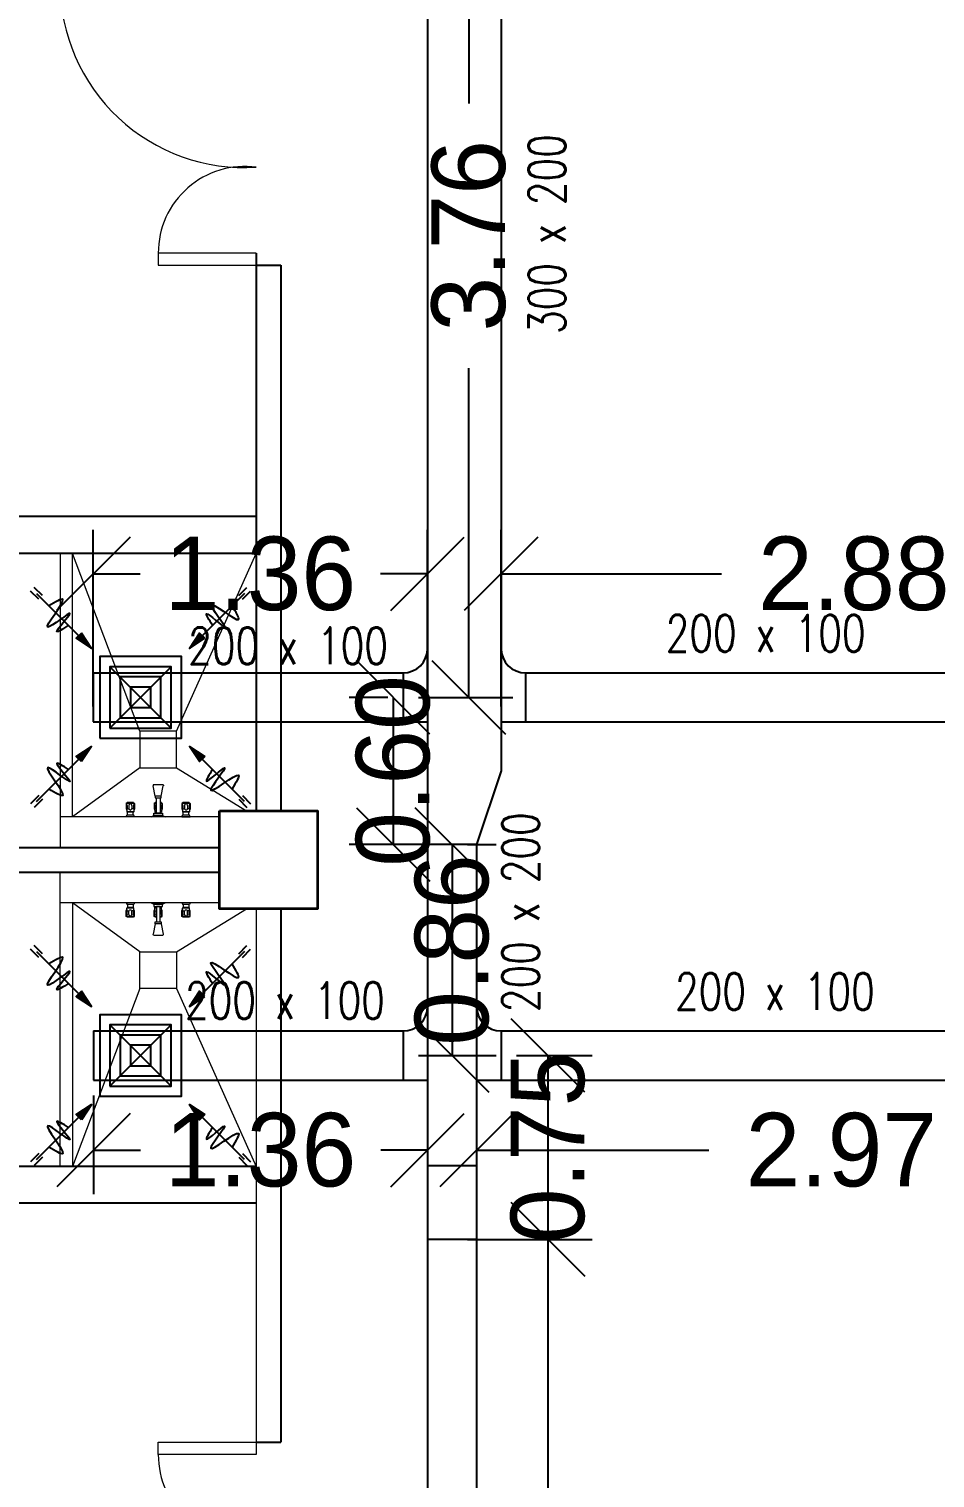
# Model space of a CAD drawing. Header units: inches. Extents: x 57 to 217, y -85 to 29.
# Drawn here: x 143.93 to 147.62, y -81.2 to -75.29 of the extents above; entities that cross this region are included whole.
import ezdxf

# ---------------------------------------------------------------- set-up
doc = ezdxf.new("R2010")
doc.units = ezdxf.units.IN
doc.header["$MEASUREMENT"] = 0
for name, color, linetype in [('AIR', 7, 'Continuous'), ('AIR-00', 8, 'Continuous'), ('AIR-03', 30, 'Continuous'), ('dimen', 7, 'Continuous'), ('ducting label', 7, 'Continuous'), ('exhaust', 7, 'Continuous')]:
    doc.layers.add(name, color=color, linetype=linetype)
doc.styles.add('Arch-Dim', font='simplex.shx', dxfattribs={"width": 0.75})
doc.dimstyles.new('Copy of dimension', dxfattribs={"dimtxt": 0.3, "dimasz": 0.3, "dimexe": 0.18, "dimexo": 0.0625, "dimgap": 0.09, "dimtad": 0, "dimzin": 0, "dimdsep": 46, "dimtxsty": 'Standard', "dimblk": 'OBLIQUE', "dimcen": 0.09, "dimclrd": 256, "dimclre": 256, "dimclrt": 256, "dimadec": 0, "dimazin": 0, "dimtfac": 1, "dimtofl": 0, "dimtmove": 0, "dimatfit": 3, "dimldrblk": 'OBLIQUE', "dimfxl": 1, "dimtolj": 1, "dimtzin": 0, "dimarcsym": 0})

# ---------------------------------------------------------------- blocks, each defined once
blk = doc.blocks.new('GRILL-C-IN')
at = {"layer": 'AIR-00', "ltscale": 3}
for p, q in [((-0.6234, 0.601), (-0.6737, 0.6513)), ((-0.601, 0.6234), (-0.6513, 0.6737)), ((-0.6373, 0.6373), (-0.3, 0.3)), ((0.6373, 0.6373), (0.3, 0.3)), ((0.601, 0.6234), (0.6513, 0.6737)), ((0.6234, 0.601), (0.6737, 0.6513)), ((-0.6373, -0.6373), (-0.3, -0.3)), ((0.6373, -0.6373), (0.3, -0.3)), ((-0.6234, -0.601), (-0.6737, -0.6513)), ((0.6234, -0.601), (0.6737, -0.6513)), ((-0.601, -0.6234), (-0.6513, -0.6737)), ((0.601, -0.6234), (0.6513, -0.6737))]:
    blk.add_line(p, q, dxfattribs=at)
at = {"layer": 'AIR-00', "color": 50}
for p, q in [((-0.1875, 0.1875), (0.1875, -0.1875)), ((0.1875, 0.1875), (-0.1875, -0.1875))]:
    blk.add_line(p, q, dxfattribs=at)
at = {"layer": 'AIR-00', "ltscale": 3}
for points in [[(-0.3619, 0.3934), (-0.3934, 0.3619), (-0.3, 0.3)], [(0.3934, 0.3619), (0.3619, 0.3934), (0.3, 0.3)], [(-0.3619, -0.3934), (-0.3934, -0.3619), (-0.3, -0.3)], [(0.3934, -0.3619), (0.3619, -0.3934), (0.3, -0.3)]]:
    blk.add_lwpolyline(points, close=True, dxfattribs=at)
at = {"layer": 'AIR-00', "color": 50}
for points in [[(-0.1875, -0.1875), (0.1875, -0.1875), (0.1875, 0.1875), (-0.1875, 0.1875)], [(-0.125, -0.125), (0.125, -0.125), (0.125, 0.125), (-0.125, 0.125)], [(-0.0625, -0.0625), (0.0625, -0.0625), (0.0625, 0.0625), (-0.0625, 0.0625)]]:
    blk.add_lwpolyline(points, close=True, dxfattribs=at)
at = {"layer": 'AIR-00', "ltscale": 3}
for points in [[(-0.4414, 0.4414), (-0.5124, 0.4041), (-0.4321, 0.5142), (-0.5684, 0.4302), (-0.4769, 0.6001), (-0.5609, 0.5609)], [(0.4414, 0.4414), (0.4041, 0.5124), (0.5142, 0.4321), (0.4302, 0.5684), (0.6001, 0.4769), (0.5609, 0.5609)], [(-0.4414, -0.4414), (-0.5124, -0.4041), (-0.4321, -0.5142), (-0.5684, -0.4302), (-0.4769, -0.6001), (-0.5609, -0.5609)], [(0.4414, -0.4414), (0.4041, -0.5124), (0.5142, -0.4321), (0.4302, -0.5684), (0.6001, -0.4769), (0.5609, -0.5609)]]:
    blk.add_spline(points, degree=3, dxfattribs=at)
for points in [[(-0.3, 0.3), (-0.3619, 0.3934), (-0.3934, 0.3619)], [(0.3, 0.3), (0.3934, 0.3619), (0.3619, 0.3934)], [(-0.3, -0.3), (-0.3619, -0.3934), (-0.3934, -0.3619)], [(0.3, -0.3), (0.3934, -0.3619), (0.3619, -0.3934)]]:
    blk.add_solid(points, dxfattribs=at)
at = {"layer": 'AIR-03', "color": 6}
blk.add_lwpolyline([(-0.25, -0.25), (0.25, -0.25), (0.25, 0.25), (-0.25, 0.25)], close=True, dxfattribs=at)
blk = doc.blocks.new('_Oblique')
at = {"color": 0, "linetype": 'ByBlock', "lineweight": -2}
blk.add_line((-0.5, -0.5), (0.5, 0.5), dxfattribs=at)
blk = doc.blocks.new('*D83')
at = {"layer": 'Defpoints', "color": 0, "transparency": 16777216}
for p in [(145.7188, -74.2512), (145.4506, -78.0162), (145.7188, -78.0162)]:
    blk.add_point(p, dxfattribs=at)
at = {"layer": 'dimen', "lineweight": -2, "transparency": 16777216}
for p, q in [((145.7188, -74.2512), (145.7188, -75.5937)), ((145.7813, -74.2512), (145.8988, -74.2512)), ((145.7188, -78.0162), (145.7188, -76.6737)), ((145.5131, -78.0162), (145.8988, -78.0162))]:
    blk.add_line(p, q, dxfattribs=at)
at = {"layer": 'dimen', "lineweight": -2, "transparency": 16777216, "xscale": 0.3, "yscale": 0.3, "zscale": 0.3}
for p, rotation in [((145.7188, -74.2512), 90), ((145.7188, -78.0162), 270)]:
    blk.add_blockref('_Oblique', p, dxfattribs=dict(at, rotation=rotation))
at = {"layer": 'dimen', "transparency": 16777216, "insert": (145.7188, -76.1337), "char_height": 0.3, "attachment_point": 5, "rotation": 90}
blk.add_mtext('\\A1;3.76', dxfattribs=at)
blk = doc.blocks.new('*D84')
at = {"layer": 'Defpoints', "color": 0, "transparency": 16777216}
for p in [(145.4506, -78.0162), (145.4104, -78.6162), (145.6506, -78.6162)]:
    blk.add_point(p, dxfattribs=at)
at = {"layer": 'dimen', "lineweight": -2, "transparency": 16777216}
for p, q in [((145.3881, -78.0162), (145.2304, -78.0162)), ((145.4104, -78.0162), (145.4104, -78.6162)), ((145.5881, -78.6162), (145.2304, -78.6162))]:
    blk.add_line(p, q, dxfattribs=at)
at = {"layer": 'dimen', "lineweight": -2, "transparency": 16777216, "xscale": 0.3, "yscale": 0.3, "zscale": 0.3}
for p, rotation in [((145.4104, -78.0162), 90), ((145.4104, -78.6162), 270)]:
    blk.add_blockref('_Oblique', p, dxfattribs=dict(at, rotation=rotation))
at = {"layer": 'dimen', "transparency": 16777216, "insert": (145.4104, -78.3162), "char_height": 0.3, "attachment_point": 5, "rotation": 90}
blk.add_mtext('\\A1;0.60', dxfattribs=at)
blk = doc.blocks.new('*D85')
at = {"layer": 'Defpoints', "color": 0, "transparency": 16777216}
for p in [(144.1875, -77.5124), (144.1875, -78.1162), (145.5506, -78.1162)]:
    blk.add_point(p, dxfattribs=at)
at = {"layer": 'dimen', "lineweight": -2, "transparency": 16777216}
for p, q in [((144.1875, -78.0537), (144.1875, -77.3324)), ((145.5506, -78.0537), (145.5506, -77.3324)), ((144.1875, -77.5124), (144.379, -77.5124)), ((145.5506, -77.5124), (145.359, -77.5124))]:
    blk.add_line(p, q, dxfattribs=at)
at = {"layer": 'dimen', "lineweight": -2, "transparency": 16777216, "xscale": 0.3, "yscale": 0.3, "zscale": 0.3, "rotation": 180}
blk.add_blockref('_Oblique', (144.1875, -77.5124), dxfattribs=at)
at = {"layer": 'dimen', "lineweight": -2, "transparency": 16777216, "xscale": 0.3, "yscale": 0.3, "zscale": 0.3}
blk.add_blockref('_Oblique', (145.5506, -77.5124), dxfattribs=at)
at = {"layer": 'dimen', "transparency": 16777216, "insert": (144.869, -77.5124), "char_height": 0.3, "attachment_point": 5}
blk.add_mtext('\\A1;1.36', dxfattribs=at)
blk = doc.blocks.new('*D86')
at = {"layer": 'Defpoints', "color": 0, "transparency": 16777216}
for p in [(148.7275, -77.5124), (145.8506, -78.1162), (148.7275, -78.1162)]:
    blk.add_point(p, dxfattribs=at)
at = {"layer": 'dimen', "lineweight": -2, "transparency": 16777216}
for p, q in [((145.8506, -78.0537), (145.8506, -77.3324)), ((148.7275, -78.0537), (148.7275, -77.3324)), ((145.8506, -77.5124), (146.749, -77.5124)), ((148.7275, -77.5124), (147.829, -77.5124))]:
    blk.add_line(p, q, dxfattribs=at)
at = {"layer": 'dimen', "lineweight": -2, "transparency": 16777216, "xscale": 0.3, "yscale": 0.3, "zscale": 0.3, "rotation": 180}
blk.add_blockref('_Oblique', (145.8506, -77.5124), dxfattribs=at)
at = {"layer": 'dimen', "lineweight": -2, "transparency": 16777216, "xscale": 0.3, "yscale": 0.3, "zscale": 0.3}
blk.add_blockref('_Oblique', (148.7275, -77.5124), dxfattribs=at)
at = {"layer": 'dimen', "transparency": 16777216, "insert": (147.289, -77.5124), "char_height": 0.3, "attachment_point": 5}
blk.add_mtext('\\A1;2.88', dxfattribs=at)
blk = doc.blocks.new('*D87')
at = {"layer": 'Defpoints', "color": 0, "transparency": 16777216}
for p in [(145.6506, -78.6162), (145.4506, -79.4767), (145.6506, -79.4767)]:
    blk.add_point(p, dxfattribs=at)
at = {"layer": 'dimen', "lineweight": -2, "transparency": 16777216}
for p, q in [((145.6506, -78.6162), (145.6506, -79.4767)), ((145.7131, -78.6162), (145.8306, -78.6162)), ((145.5131, -79.4767), (145.8306, -79.4767))]:
    blk.add_line(p, q, dxfattribs=at)
at = {"layer": 'dimen', "lineweight": -2, "transparency": 16777216, "xscale": 0.3, "yscale": 0.3, "zscale": 0.3}
for p, rotation in [((145.6506, -78.6162), 90), ((145.6506, -79.4767), 270)]:
    blk.add_blockref('_Oblique', p, dxfattribs=dict(at, rotation=rotation))
at = {"layer": 'dimen', "transparency": 16777216, "insert": (145.6506, -79.0464), "char_height": 0.3, "attachment_point": 5, "rotation": 90}
blk.add_mtext('\\A1;0.86', dxfattribs=at)
blk = doc.blocks.new('*D98')
at = {"layer": 'Defpoints', "color": 0, "transparency": 16777216}
for p in [(144.1884, -79.5767), (145.5506, -79.5767), (144.1884, -79.8627)]:
    blk.add_point(p, dxfattribs=at)
at = {"layer": 'dimen', "lineweight": -2, "transparency": 16777216}
for p, q in [((144.1884, -79.6392), (144.1884, -80.0427)), ((145.5506, -79.6392), (145.5506, -80.0427)), ((144.1884, -79.8627), (144.3795, -79.8627)), ((145.5506, -79.8627), (145.3595, -79.8627))]:
    blk.add_line(p, q, dxfattribs=at)
at = {"layer": 'dimen', "lineweight": -2, "transparency": 16777216, "xscale": 0.3, "yscale": 0.3, "zscale": 0.3, "rotation": 180}
blk.add_blockref('_Oblique', (144.1884, -79.8627), dxfattribs=at)
at = {"layer": 'dimen', "lineweight": -2, "transparency": 16777216, "xscale": 0.3, "yscale": 0.3, "zscale": 0.3}
blk.add_blockref('_Oblique', (145.5506, -79.8627), dxfattribs=at)
at = {"layer": 'dimen', "transparency": 16777216, "insert": (144.8695, -79.8627), "char_height": 0.3, "attachment_point": 5}
blk.add_mtext('\\A1;1.36', dxfattribs=at)
blk = doc.blocks.new('*D99')
at = {"layer": 'Defpoints', "color": 0, "transparency": 16777216}
for p in [(145.7506, -79.5767), (148.7255, -79.5767), (148.7255, -79.8627)]:
    blk.add_point(p, dxfattribs=at)
at = {"layer": 'dimen', "lineweight": -2, "transparency": 16777216}
for p, q in [((145.7506, -79.6392), (145.7506, -80.0427)), ((148.7255, -79.6392), (148.7255, -80.0427)), ((145.7506, -79.8627), (146.698, -79.8627)), ((148.7255, -79.8627), (147.778, -79.8627))]:
    blk.add_line(p, q, dxfattribs=at)
at = {"layer": 'dimen', "lineweight": -2, "transparency": 16777216, "xscale": 0.3, "yscale": 0.3, "zscale": 0.3, "rotation": 180}
blk.add_blockref('_Oblique', (145.7506, -79.8627), dxfattribs=at)
at = {"layer": 'dimen', "lineweight": -2, "transparency": 16777216, "xscale": 0.3, "yscale": 0.3, "zscale": 0.3}
blk.add_blockref('_Oblique', (148.7255, -79.8627), dxfattribs=at)
at = {"layer": 'dimen', "transparency": 16777216, "insert": (147.238, -79.8627), "char_height": 0.3, "attachment_point": 5}
blk.add_mtext('\\A1;2.97', dxfattribs=at)
blk = doc.blocks.new('*D100')
at = {"layer": 'Defpoints', "color": 0, "transparency": 16777216}
for p in [(145.8506, -79.4767), (145.6506, -80.2264), (146.0416, -80.2264)]:
    blk.add_point(p, dxfattribs=at)
at = {"layer": 'dimen', "lineweight": -2, "transparency": 16777216}
for p, q in [((145.9131, -79.4767), (146.2216, -79.4767)), ((146.0416, -79.4767), (146.0416, -80.2264)), ((145.7131, -80.2264), (146.2216, -80.2264))]:
    blk.add_line(p, q, dxfattribs=at)
at = {"layer": 'dimen', "lineweight": -2, "transparency": 16777216, "xscale": 0.3, "yscale": 0.3, "zscale": 0.3}
for p, rotation in [((146.0416, -79.4767), 90), ((146.0416, -80.2264), 270)]:
    blk.add_blockref('_Oblique', p, dxfattribs=dict(at, rotation=rotation))
at = {"layer": 'dimen', "transparency": 16777216, "insert": (146.0416, -79.8516), "char_height": 0.3, "attachment_point": 5, "rotation": 90}
blk.add_mtext('\\A1;0.75', dxfattribs=at)
blk = doc.blocks.new('*D101')
at = {"layer": 'Defpoints', "color": 0, "transparency": 16777216}
for p in [(145.6506, -80.2264), (145.6506, -84.1554), (146.0416, -84.1554)]:
    blk.add_point(p, dxfattribs=at)
at = {"layer": 'dimen', "lineweight": -2, "transparency": 16777216}
for p, q in [((145.7131, -80.2264), (146.2216, -80.2264)), ((146.0416, -80.2264), (146.0416, -81.6509)), ((146.0416, -84.1554), (146.0416, -82.7309)), ((145.7131, -84.1554), (146.2216, -84.1554))]:
    blk.add_line(p, q, dxfattribs=at)
at = {"layer": 'dimen', "lineweight": -2, "transparency": 16777216, "xscale": 0.3, "yscale": 0.3, "zscale": 0.3}
for p, rotation in [((146.0416, -80.2264), 90), ((146.0416, -84.1554), 270)]:
    blk.add_blockref('_Oblique', p, dxfattribs=dict(at, rotation=rotation))
at = {"layer": 'dimen', "transparency": 16777216, "insert": (146.0416, -82.1909), "char_height": 0.3, "attachment_point": 5, "rotation": 90}
blk.add_mtext('\\A1;3.93', dxfattribs=at)

msp = doc.modelspace()

# ---------------------------------------------------------------- linework, layer by layer
at = {"color": 8, "linetype": 'ByBlock', "lineweight": 25}
for p, q in [((144.8524, -76.2039), (144.8524, -78.4789)), ((144.8524, -76.2539), (144.9524, -76.2539)), ((144.9524, -76.2539), (144.9524, -78.4789)), ((141.8524, -78.6289), (144.7024, -78.6289)), ((141.8524, -78.7289), (144.7024, -78.7289)), ((144.9524, -78.8789), (144.9524, -81.0539)), ((144.8524, -81.0539), (144.9524, -81.0539))]:
    msp.add_line(p, q, dxfattribs=at)
at = {"color": 8, "linetype": 'ByBlock', "lineweight": 25, "ltscale": 0.3}
for p, q in [((144.8524, -77.2789), (143.4524, -77.2789)), ((144.8524, -77.4289), (143.4524, -77.4289)), ((144.8524, -79.9289), (143.4524, -79.9289)), ((144.8524, -80.0789), (143.4524, -80.0789))]:
    msp.add_line(p, q, dxfattribs=at)
at = {"color": 8, "linetype": 'ByBlock', "lineweight": 9, "ltscale": 0.3}
for p, q in [((144.3774, -78.1539), (144.1024, -77.4289)), ((144.5274, -78.1539), (144.8524, -77.4289)), ((144.3774, -78.3039), (144.1024, -78.5039)), ((144.5274, -78.3039), (144.8117, -78.4789)), ((144.3774, -79.0539), (144.1024, -78.8539)), ((144.5274, -79.0539), (144.8117, -78.8789)), ((144.3774, -79.2039), (144.1024, -79.9289)), ((144.5274, -79.2039), (144.8524, -79.9289))]:
    msp.add_line(p, q, dxfattribs=at)
at = {"color": 8, "lineweight": 9}
for p, q in [((144.44, -78.4186), (144.4315, -78.3766)), ((144.433, -78.3721), (144.4717, -78.3721)), ((144.4647, -78.4186), (144.44, -78.4186)), ((144.44, -78.4186), (144.44, -78.4261)), ((144.4647, -78.4186), (144.44, -78.4186)), ((144.4647, -78.4186), (144.4732, -78.3766)), ((144.4647, -78.4261), (144.4647, -78.4186)), ((144.3257, -78.4467), (144.3221, -78.4486)), ((144.3221, -78.4486), (144.3221, -78.4706)), ((144.3554, -78.4486), (144.3221, -78.4486)), ((144.3221, -78.4706), (144.3243, -78.4747)), ((144.3247, -78.4765), (144.3247, -78.4823)), ((144.3255, -78.4706), (144.3328, -78.4706)), ((144.3256, -78.4574), (144.3256, -78.4696)), ((144.3257, -78.4452), (144.3257, -78.4467)), ((144.3518, -78.4452), (144.3257, -78.4452)), ((144.3518, -78.4467), (144.3257, -78.4467)), ((144.3327, -78.4573), (144.3327, -78.4695)), ((144.3519, -78.4706), (144.3446, -78.4706)), ((144.3448, -78.4573), (144.3448, -78.4695)), ((144.3518, -78.4452), (144.3518, -78.4467)), ((144.3518, -78.4467), (144.3554, -78.4486)), ((144.3518, -78.4575), (144.3518, -78.4696)), ((144.3527, -78.4765), (144.3527, -78.4823)), ((144.3554, -78.4706), (144.3532, -78.4747)), ((144.3554, -78.4486), (144.3554, -78.4706)), ((144.4393, -78.4467), (144.4357, -78.4486)), ((144.4448, -78.4486), (144.4357, -78.4486)), ((144.4357, -78.4486), (144.4357, -78.4706)), ((144.4357, -78.4706), (144.4379, -78.4747)), ((144.4383, -78.4765), (144.4383, -78.4824)), ((144.4391, -78.4706), (144.4448, -78.4706)), ((144.4448, -78.4452), (144.4393, -78.4452)), ((144.4393, -78.4452), (144.4393, -78.4467)), ((144.4448, -78.4467), (144.4393, -78.4467)), ((144.4393, -78.4575), (144.4393, -78.4696)), ((144.44, -78.4261), (144.4647, -78.4261)), ((144.4448, -78.4885), (144.4448, -78.4261)), ((144.4599, -78.4261), (144.4599, -78.4885)), ((144.4654, -78.4452), (144.4599, -78.4452)), ((144.4654, -78.4467), (144.4599, -78.4467)), ((144.469, -78.4486), (144.4599, -78.4486)), ((144.4656, -78.4706), (144.4599, -78.4706)), ((144.4654, -78.4452), (144.4654, -78.4467)), ((144.4654, -78.4467), (144.469, -78.4486)), ((144.4654, -78.4575), (144.4654, -78.4696)), ((144.4664, -78.4765), (144.4664, -78.4824)), ((144.469, -78.4706), (144.4668, -78.4747)), ((144.469, -78.4486), (144.469, -78.4706)), ((144.5529, -78.4468), (144.5493, -78.4487)), ((144.5827, -78.4487), (144.5493, -78.4487)), ((144.5493, -78.4487), (144.5493, -78.4706)), ((144.5493, -78.4706), (144.5515, -78.4747)), ((144.552, -78.4765), (144.552, -78.4824)), ((144.5528, -78.4706), (144.5601, -78.4706)), ((144.5791, -78.4452), (144.5529, -78.4452)), ((144.5529, -78.4452), (144.5529, -78.4468)), ((144.5791, -78.4468), (144.5529, -78.4468)), ((144.5529, -78.4575), (144.5529, -78.4696)), ((144.5599, -78.4574), (144.5599, -78.4695)), ((144.5792, -78.4706), (144.5719, -78.4706)), ((144.5721, -78.4574), (144.5721, -78.4695)), ((144.5791, -78.4452), (144.5791, -78.4468)), ((144.5791, -78.4468), (144.5827, -78.4487)), ((144.5791, -78.4575), (144.5791, -78.4696)), ((144.58, -78.4765), (144.58, -78.4824)), ((144.5827, -78.4706), (144.5805, -78.4747)), ((144.5827, -78.4487), (144.5827, -78.4706)), ((144.3217, -78.5032), (144.3251, -78.4964)), ((144.3217, -78.5032), (144.3217, -78.5039)), ((144.3558, -78.5032), (144.3217, -78.5032)), ((144.3558, -78.5039), (144.3217, -78.5039)), ((144.3527, -78.4823), (144.3247, -78.4823)), ((144.3247, -78.4823), (144.3255, -78.4846)), ((144.3524, -78.4964), (144.3251, -78.4964)), ((144.352, -78.4846), (144.3255, -78.4846)), ((144.3274, -78.4964), (144.3274, -78.4846)), ((144.3501, -78.4964), (144.3501, -78.4846)), ((144.3527, -78.4823), (144.352, -78.4846)), ((144.3558, -78.5032), (144.3524, -78.4964)), ((144.3558, -78.5032), (144.3558, -78.5039)), ((144.4234, -78.5039), (144.435, -78.4982)), ((144.4813, -78.5039), (144.4234, -78.5039)), ((144.435, -78.4885), (144.4697, -78.4885)), ((144.435, -78.4982), (144.435, -78.4885)), ((144.435, -78.4982), (144.4697, -78.4982)), ((144.4697, -78.4982), (144.435, -78.4982)), ((144.4448, -78.4824), (144.4383, -78.4824)), ((144.4383, -78.4824), (144.4391, -78.4846)), ((144.4448, -78.4846), (144.4391, -78.4846)), ((144.441, -78.4885), (144.441, -78.4846)), ((144.4599, -78.4885), (144.4448, -78.4885)), ((144.4664, -78.4824), (144.4599, -78.4824)), ((144.4656, -78.4846), (144.4599, -78.4846)), ((144.4637, -78.4885), (144.4637, -78.4846)), ((144.4664, -78.4824), (144.4656, -78.4846)), ((144.4697, -78.4885), (144.4697, -78.4982)), ((144.4697, -78.4982), (144.4813, -78.5039)), ((144.5489, -78.5032), (144.5524, -78.4964)), ((144.583, -78.5032), (144.5489, -78.5032)), ((144.5489, -78.5032), (144.5489, -78.504)), ((144.583, -78.504), (144.5489, -78.504)), ((144.552, -78.4824), (144.5527, -78.4846)), ((144.58, -78.4824), (144.552, -78.4824)), ((144.5796, -78.4964), (144.5524, -78.4964)), ((144.5792, -78.4846), (144.5527, -78.4846)), ((144.5546, -78.4964), (144.5546, -78.4846)), ((144.5774, -78.4964), (144.5774, -78.4846)), ((144.58, -78.4824), (144.5792, -78.4846)), ((144.583, -78.5032), (144.5796, -78.4964)), ((144.583, -78.5032), (144.583, -78.504)), ((144.3217, -78.8547), (144.3217, -78.854)), ((144.3558, -78.854), (144.3217, -78.854)), ((144.3217, -78.8547), (144.3251, -78.8615)), ((144.3558, -78.8547), (144.3217, -78.8547)), ((144.3221, -78.8873), (144.3243, -78.8832)), ((144.3221, -78.9093), (144.3221, -78.8873)), ((144.3247, -78.8755), (144.3255, -78.8733)), ((144.3247, -78.8814), (144.3247, -78.8755)), ((144.3527, -78.8755), (144.3247, -78.8755)), ((144.3524, -78.8615), (144.3251, -78.8615)), ((144.352, -78.8733), (144.3255, -78.8733)), ((144.3255, -78.8873), (144.3328, -78.8873)), ((144.3256, -78.9004), (144.3256, -78.8883)), ((144.3274, -78.8615), (144.3274, -78.8733)), ((144.3327, -78.9005), (144.3327, -78.8884)), ((144.3519, -78.8873), (144.3446, -78.8873)), ((144.3448, -78.9005), (144.3448, -78.8884)), ((144.3501, -78.8615), (144.3501, -78.8733)), ((144.3518, -78.9004), (144.3518, -78.8883)), ((144.3527, -78.8755), (144.352, -78.8733)), ((144.3558, -78.8547), (144.3524, -78.8615)), ((144.3527, -78.8814), (144.3527, -78.8755)), ((144.3554, -78.8873), (144.3532, -78.8832)), ((144.3554, -78.9093), (144.3554, -78.8873)), ((144.3558, -78.8547), (144.3558, -78.854)), ((144.4234, -78.8539), (144.435, -78.8597)), ((144.4813, -78.8539), (144.4234, -78.8539)), ((144.435, -78.8597), (144.4697, -78.8597)), ((144.4697, -78.8597), (144.435, -78.8597)), ((144.435, -78.8597), (144.435, -78.8694)), ((144.435, -78.8694), (144.4697, -78.8694)), ((144.4357, -78.8873), (144.4379, -78.8832)), ((144.4357, -78.9092), (144.4357, -78.8873)), ((144.4383, -78.8755), (144.4391, -78.8733)), ((144.4448, -78.8755), (144.4383, -78.8755)), ((144.4383, -78.8814), (144.4383, -78.8755)), ((144.4448, -78.8733), (144.4391, -78.8733)), ((144.4391, -78.8873), (144.4448, -78.8873)), ((144.4393, -78.9004), (144.4393, -78.8883)), ((144.441, -78.8694), (144.441, -78.8733)), ((144.4448, -78.8694), (144.4448, -78.9318)), ((144.4599, -78.8694), (144.4448, -78.8694)), ((144.4599, -78.9317), (144.4599, -78.8694)), ((144.4656, -78.8733), (144.4599, -78.8733)), ((144.4664, -78.8755), (144.4599, -78.8755)), ((144.4656, -78.8873), (144.4599, -78.8873)), ((144.4637, -78.8694), (144.4637, -78.8733)), ((144.4654, -78.9004), (144.4654, -78.8883)), ((144.4664, -78.8755), (144.4656, -78.8733)), ((144.4664, -78.8814), (144.4664, -78.8755)), ((144.469, -78.8873), (144.4668, -78.8832)), ((144.469, -78.9092), (144.469, -78.8873)), ((144.4697, -78.8597), (144.4813, -78.8539)), ((144.4697, -78.8694), (144.4697, -78.8597)), ((144.583, -78.8539), (144.5489, -78.8539)), ((144.5489, -78.8547), (144.5489, -78.8539)), ((144.583, -78.8547), (144.5489, -78.8547)), ((144.5489, -78.8547), (144.5524, -78.8615)), ((144.5493, -78.8873), (144.5515, -78.8832)), ((144.5493, -78.9092), (144.5493, -78.8873)), ((144.552, -78.8755), (144.5527, -78.8733)), ((144.58, -78.8755), (144.552, -78.8755)), ((144.552, -78.8814), (144.552, -78.8755)), ((144.5796, -78.8615), (144.5524, -78.8615)), ((144.5792, -78.8732), (144.5527, -78.8733)), ((144.5528, -78.8873), (144.5601, -78.8873)), ((144.5529, -78.9004), (144.5529, -78.8883)), ((144.5546, -78.8615), (144.5546, -78.8733)), ((144.5599, -78.9005), (144.5599, -78.8884)), ((144.5792, -78.8873), (144.5719, -78.8873)), ((144.5721, -78.9005), (144.5721, -78.8884)), ((144.5774, -78.8615), (144.5774, -78.8732)), ((144.5791, -78.9004), (144.5791, -78.8883)), ((144.58, -78.8755), (144.5792, -78.8732)), ((144.583, -78.8547), (144.5796, -78.8615)), ((144.58, -78.8814), (144.58, -78.8755)), ((144.5827, -78.8873), (144.5805, -78.8832)), ((144.5827, -78.9092), (144.5827, -78.8873)), ((144.583, -78.8547), (144.583, -78.8539)), ((144.3257, -78.9112), (144.3221, -78.9093)), ((144.3554, -78.9093), (144.3221, -78.9093)), ((144.3257, -78.9127), (144.3257, -78.9112)), ((144.3518, -78.9112), (144.3257, -78.9112)), ((144.3518, -78.9127), (144.3257, -78.9127)), ((144.3518, -78.9112), (144.3554, -78.9093)), ((144.3518, -78.9127), (144.3518, -78.9112)), ((144.44, -78.9393), (144.4315, -78.9813)), ((144.4448, -78.9092), (144.4357, -78.9092)), ((144.4393, -78.9111), (144.4357, -78.9092)), ((144.4448, -78.9111), (144.4393, -78.9111)), ((144.4393, -78.9127), (144.4393, -78.9111)), ((144.4448, -78.9127), (144.4393, -78.9127)), ((144.44, -78.9318), (144.4647, -78.9317)), ((144.44, -78.9393), (144.44, -78.9318)), ((144.4647, -78.9393), (144.44, -78.9393)), ((144.4647, -78.9393), (144.44, -78.9393)), ((144.469, -78.9092), (144.4599, -78.9092)), ((144.4654, -78.9111), (144.4599, -78.9111)), ((144.4654, -78.9127), (144.4599, -78.9127)), ((144.4647, -78.9317), (144.4647, -78.9393)), ((144.4647, -78.9393), (144.4732, -78.9812)), ((144.4654, -78.9111), (144.469, -78.9092)), ((144.4654, -78.9127), (144.4654, -78.9111)), ((144.5827, -78.9092), (144.5493, -78.9092)), ((144.5529, -78.9111), (144.5493, -78.9092)), ((144.5791, -78.9111), (144.5529, -78.9111)), ((144.5529, -78.9126), (144.5529, -78.9111)), ((144.5791, -78.9126), (144.5529, -78.9126)), ((144.5791, -78.9111), (144.5827, -78.9092)), ((144.5791, -78.9126), (144.5791, -78.9111)), ((144.433, -78.9858), (144.4717, -78.9858))]:
    msp.add_line(p, q, dxfattribs=at)
at = {"color": 8, "linetype": 'ByBlock', "lineweight": 9}
for p, q in [((144.7024, -78.5039), (144.0524, -78.5039)), ((144.7024, -78.8539), (144.0524, -78.8539))]:
    msp.add_line(p, q, dxfattribs=at)
at = {"color": 8, "linetype": 'ByBlock', "lineweight": 13}
msp.add_line((144.8524, -78.8789), (144.8524, -81.1039), dxfattribs=at)
at = {"color": 8, "lineweight": 13, "ltscale": 0.03}
for points in [[(144.8524, -76.2539), (144.8524, -76.2039), (144.4524, -76.2039), (144.4524, -76.2539)], [(144.8524, -81.0539), (144.8524, -81.1039), (144.4524, -81.1039), (144.4524, -81.0539)]]:
    msp.add_lwpolyline(points, close=True, dxfattribs=at)
at = {"color": 8, "linetype": 'ByBlock', "lineweight": 9, "ltscale": 0.3}
for points in [[(144.1024, -78.5039), (144.1024, -77.4289), (144.0524, -77.4289), (144.0524, -78.6289), (144.0524, -78.6289)], [(144.1024, -78.8539), (144.1024, -79.9289), (144.0524, -79.9289), (144.0524, -78.7289), (144.0524, -78.7289)]]:
    msp.add_lwpolyline(points, dxfattribs=at)
at = {"color": 8, "linetype": 'ByBlock', "lineweight": 9, "ltscale": 0.03}
for points in [[(144.3774, -78.3039), (144.5274, -78.3039), (144.5274, -78.1539), (144.3774, -78.1539)], [(144.3774, -79.0539), (144.5274, -79.0539), (144.5274, -79.2039), (144.3774, -79.2039)]]:
    msp.add_lwpolyline(points, close=True, dxfattribs=at)
at = {"color": 8, "linetype": 'ByBlock', "lineweight": 35}
msp.add_lwpolyline([(144.7024, -78.4789), (145.1024, -78.4789), (145.1024, -78.8789), (144.7024, -78.8789)], close=True, dxfattribs=at)
at = {"color": 8, "lineweight": 13, "ltscale": 0.03}
for centre, radius, start, end in [((144.8039, -75.1039), 0.7516, 180, 273.69522), ((144.8055, -76.2039), 0.3531, 82.37185, 180), ((144.8055, -81.1039), 0.3531, 180, 277.62815)]:
    msp.add_arc(centre, radius, start, end, dxfattribs=at)
at = {"color": 8, "lineweight": 9}
for centre, major_axis, start_param, end_param in [((144.435, -78.3753), (0.00268, 0.00268), 1.354119, 2.724181), ((144.313, -78.4582), (0.00896, 0.00896), 5.560378, 6.271464), ((144.3105, -78.4635), (-0.0118, 0.0118), 3.273911, 3.406137), ((144.3209, -78.4765), (0.00268, 0.00268), 5.497675, 5.991616), ((144.3218, -78.4696), (0.00268, 0.00268), 4.870036, 5.497675), ((144.3431, -78.4581), (0.00738, 0.00738), 1.497691, 2.282489), ((144.3364, -78.4695), (-0.00268, 0.00268), 0.785286, 1.412925), ((144.3435, -78.4643), (0.00887, 0.00887), 2.983721, 3.344735), ((144.3387, -78.4531), (-0.00268, 0.00268), -1.497915, -0.073106), ((144.3387, -78.4717), (-0.00268, 0.00268), 1.773938, 2.938226), ((144.3339, -78.4643), (0.00887, 0.00887), 4.509022, 4.870036), ((144.3344, -78.4581), (-0.00738, 0.00738), 4.000472, 4.78527), ((144.341, -78.4695), (-0.00268, 0.00268), 3.299239, 3.926878), ((144.3645, -78.4582), (-0.00896, 0.00896), 0.011497, 0.722582), ((144.3556, -78.4696), (0.00268, 0.00268), 2.356082, 2.983721), ((144.367, -78.4635), (-0.0118, 0.0118), 1.306028, 1.438253), ((144.3565, -78.4765), (0.00268, 0.00268), 1.862141, 2.356082), ((144.4266, -78.4583), (-0.00896, 0.00896), 3.989582, 4.700667), ((144.4241, -78.4635), (0.0118, 0.0118), 4.844707, 4.976933), ((144.4346, -78.4765), (-0.00268, 0.00268), 3.926878, 4.42082), ((144.4355, -78.4696), (-0.00268, 0.00268), 3.299239, 3.926878), ((144.4781, -78.4583), (-0.00896, 0.00896), 0.011497, 0.722582), ((144.4692, -78.4696), (-0.00268, 0.00268), 0.785286, 1.412925), ((144.4806, -78.4635), (0.0118, 0.0118), 2.876824, 3.009049), ((144.4702, -78.4765), (-0.00268, 0.00268), 0.291344, 0.785286), ((144.5403, -78.4583), (0.00896, 0.00896), 5.560378, 6.271464), ((144.5377, -78.4636), (-0.0118, 0.0118), 3.273911, 3.406137), ((144.5482, -78.4765), (0.00268, 0.00268), 5.497675, 5.991616), ((144.5491, -78.4696), (0.00268, 0.00268), 4.870036, 5.497675), ((144.5703, -78.4581), (0.00738, 0.00738), 1.497691, 2.282489), ((144.5637, -78.4695), (-0.00268, 0.00268), 0.785286, 1.412925), ((144.5708, -78.4644), (0.00887, 0.00887), 2.983721, 3.344735), ((144.566, -78.4531), (-0.00268, 0.00268), -1.497915, -0.073106), ((144.566, -78.4717), (-0.00268, 0.00268), 1.773938, 2.938226), ((144.5612, -78.4644), (0.00887, 0.00887), 4.509022, 4.870036), ((144.5617, -78.4581), (-0.00738, 0.00738), 4.000472, 4.78527), ((144.5683, -78.4695), (-0.00268, 0.00268), 3.299239, 3.926878), ((144.5917, -78.4583), (-0.00896, 0.00896), 0.011497, 0.722582), ((144.5829, -78.4696), (0.00268, 0.00268), 2.356082, 2.983721), ((144.5942, -78.4636), (0.0118, 0.0118), 2.876824, 3.009049), ((144.5838, -78.4765), (0.00268, 0.00268), 1.862141, 2.356082), ((144.4697, -78.9826), (-0.00268, 0.00268), 2.92514, 4.295202)]:
    msp.add_ellipse(centre, major_axis=major_axis, ratio=1, start_param=start_param, end_param=end_param, dxfattribs=at)
at = {"color": 8, "lineweight": 9, "extrusion": (-4.99074e-41, 2.88216e-41, -1)}
msp.add_ellipse((144.4697, -78.3753), major_axis=(0.00268, 0.00268), ratio=1, start_param=-0.216453, end_param=1.153609, dxfattribs=at)
at = {"color": 8, "lineweight": 9, "extrusion": (-4.99074e-41, -2.88216e-41, -1)}
for centre, major_axis, start_param, end_param in [((144.3105, -78.8944), (-0.0118, 0.0118), 1.703115, 1.83534), ((144.3209, -78.8814), (-0.00268, 0.00268), 2.356082, 2.850023), ((144.3218, -78.8883), (-0.00268, 0.00268), 1.728443, 2.356082), ((144.3364, -78.8884), (-0.00268, -0.00268), 0.785286, 1.412925), ((144.3435, -78.8935), (-0.00887, 0.00887), -0.157871, 0.203142), ((144.3387, -78.8862), (-0.00268, 0.00268), 0.203142, 1.36743), ((144.3339, -78.8935), (-0.00887, -0.00887), 2.938226, 3.299239), ((144.341, -78.8884), (-0.00268, -0.00268), 3.299239, 3.926878), ((144.3556, -78.8883), (-0.00268, -0.00268), 0.785286, 1.412925), ((144.367, -78.8944), (-0.0118, 0.0118), -0.264769, -0.132543), ((144.3565, -78.8814), (-0.00268, 0.00268), -1.279452, -0.785511), ((144.4241, -78.8943), (-0.0118, -0.0118), 3.273911, 3.406137), ((144.4346, -78.8814), (-0.00268, -0.00268), 3.926878, 4.42082), ((144.4355, -78.8883), (-0.00268, -0.00268), 3.299239, 3.926878), ((144.4692, -78.8883), (-0.00268, 0.00268), -0.785511, -0.157871), ((144.4806, -78.8943), (-0.0118, -0.0118), 1.306028, 1.438253), ((144.4702, -78.8814), (-0.00268, 0.00268), -1.279452, -0.785511), ((144.5377, -78.8943), (-0.0118, 0.0118), 1.703115, 1.83534), ((144.5482, -78.8814), (-0.00268, -0.00268), 3.926878, 4.42082), ((144.5491, -78.8883), (-0.00268, -0.00268), 3.299239, 3.926878), ((144.5637, -78.8884), (-0.00268, -0.00268), 0.785286, 1.412925), ((144.5708, -78.8935), (-0.00887, -0.00887), 1.412925, 1.773938), ((144.566, -78.8862), (-0.00268, 0.00268), 0.203142, 1.36743), ((144.5612, -78.8935), (-0.00887, 0.00887), 1.36743, 1.728443), ((144.5683, -78.8884), (-0.00268, -0.00268), 3.299239, 3.926878), ((144.5829, -78.8883), (-0.00268, 0.00268), -0.785511, -0.157871), ((144.5942, -78.8943), (-0.0118, 0.0118), -0.264769, -0.132543), ((144.5838, -78.8814), (-0.00268, -0.00268), 0.291344, 0.785286), ((144.313, -78.8996), (-0.00896, 0.00896), 2.418785, 3.129871), ((144.3431, -78.8998), (-0.00738, -0.00738), 6.21008, 6.994878), ((144.3387, -78.9048), (-0.00268, 0.00268), 3.214474, 4.639283), ((144.3344, -78.8998), (-0.00738, -0.00738), 4.000472, 4.78527), ((144.3645, -78.8996), (-0.00896, 0.00896), -1.559299, -0.848214), ((144.4266, -78.8996), (-0.00896, 0.00896), 2.418785, 3.129871), ((144.4781, -78.8996), (-0.00896, -0.00896), 0.011497, 0.722582), ((144.5403, -78.8996), (-0.00896, -0.00896), 3.989582, 4.700667), ((144.5703, -78.8997), (-0.00738, 0.00738), 4.639283, 5.424081), ((144.566, -78.9048), (-0.00268, -0.00268), 4.78527, 6.21008), ((144.5617, -78.8997), (-0.00738, -0.00738), 4.000472, 4.78527), ((144.5917, -78.8996), (-0.00896, 0.00896), -1.559299, -0.848214), ((144.435, -78.9826), (-0.00268, -0.00268), 6.066508, 7.43657)]:
    msp.add_ellipse(centre, major_axis=major_axis, ratio=1, start_param=start_param, end_param=end_param, dxfattribs=at)
at = {"layer": 'exhaust'}
for p, q in [((145.5506, -74.2512), (145.5506, -84.1554)), ((145.8506, -74.2512), (145.8506, -78.3162)), ((144.1875, -77.9162), (145.4506, -77.9162)), ((144.1875, -77.9162), (144.1875, -78.1162)), ((145.4506, -77.9162), (145.4506, -78.1162)), ((145.9506, -77.9162), (148.7275, -77.9162)), ((145.9506, -77.9162), (145.9506, -78.1162)), ((144.1875, -78.1162), (145.5506, -78.1162)), ((145.8506, -78.1162), (148.7275, -78.1162)), ((145.8506, -78.3162), (145.7506, -78.6162)), ((145.7506, -78.6162), (145.5506, -78.6162)), ((145.7506, -78.6162), (145.7506, -84.1554)), ((144.1884, -79.3767), (145.4506, -79.3767)), ((144.1884, -79.3767), (144.1884, -79.5767)), ((145.4506, -79.3767), (145.4506, -79.5767)), ((145.8506, -79.3767), (148.7255, -79.3767)), ((145.8506, -79.3767), (145.8506, -79.5767)), ((144.1884, -79.5767), (145.5506, -79.5767)), ((145.7506, -79.5767), (148.7255, -79.5767)), ((145.7506, -79.9264), (145.5506, -79.9264)), ((145.7506, -80.2264), (145.5506, -80.2264))]:
    msp.add_line(p, q, dxfattribs=at)
for centre, start, end in [((145.4506, -77.8162), 270, 0), ((145.9506, -77.8162), 180, 270), ((145.4506, -79.2767), 270, 0), ((145.8506, -79.2767), 180, 270)]:
    msp.add_arc(centre, 0.1, start, end, dxfattribs=at)

# ---------------------------------------------------------------- block references
at = {"layer": 'AIR', "xscale": 0.6658363358532475, "yscale": 0.6658363358532475, "zscale": 0.6658363358532475}
for p in [(144.3803, -78.0162), (144.3803, -79.4767)]:
    msp.add_blockref('GRILL-C-IN', p, dxfattribs=at)

# ---------------------------------------------------------------- texts
at = {"layer": 'ducting label', "color": 3, "linetype": 'Continuous', "lineweight": 25, "char_height": 0.15, "attachment_point": 1, "style": 'Arch-Dim'}
for insert in [(146.522, -77.6799), (144.5747, -77.7309), (144.5618, -79.1778), (146.5599, -79.1405)]:
    msp.add_mtext_dynamic_manual_height_columns('\\A1;{\\C240;\\c2367469;200 x 100}', width=1.195152, gutter_width=1.011, heights=[0], dxfattribs=dict(at, insert=insert))
at = {"layer": 'exhaust', "color": 240, "linetype": 'Continuous', "lineweight": 25, "true_color": 0xed1f24, "char_height": 0.15, "attachment_point": 1, "rotation": 90, "style": 'Arch-Dim'}
for s, insert in [('\\A1;300 x 200', (145.9627, -76.534)), ('\\A1;200 x 200', (145.8553, -79.2997))]:
    msp.add_mtext_dynamic_manual_height_columns(s, width=1.195152, gutter_width=1.011, heights=[0], dxfattribs=dict(at, insert=insert))

# ---------------------------------------------------------------- dimensions: what is measured, and where the dimension line sits
at = {"layer": 'dimen'}
for base, p1, p2, picture, middle in [((145.7188, -78.01619), (145.7188, -74.25121), (145.45058, -78.01619), '*D83', (145.7188, -76.1337)), ((146.0416, -84.1554), (145.6506, -80.2264), (145.6506, -84.1554), '*D101', (146.0416, -82.1909))]:
    dim = msp.add_linear_dim(base=base, p1=p1, p2=p2, angle=90, dimstyle='Copy of dimension', dxfattribs=at)
    dim.commit()
    dim.dimension.update_dxf_attribs({"geometry": picture, "text_midpoint": middle})
for base, p1, p2, picture, middle in [((144.1875, -77.5124), (145.5506, -78.1162), (144.1875, -78.1162), '*D85', (144.869, -77.5124)), ((148.7275, -77.5124), (145.8506, -78.1162), (148.7275, -78.1162), '*D86', (147.289, -77.5124)), ((144.1884, -79.8627), (145.5506, -79.5767), (144.1884, -79.5767), '*D98', (144.8695, -79.8627)), ((148.7255, -79.8627), (145.7506, -79.5767), (148.7255, -79.5767), '*D99', (147.238, -79.8627))]:
    dim = msp.add_linear_dim(base=base, p1=p1, p2=p2, dimstyle='Copy of dimension', dxfattribs=at)
    dim.commit()
    dim.dimension.update_dxf_attribs({"geometry": picture, "text_midpoint": middle})
for base, p1, p2, picture, middle in [((145.4104, -78.6162), (145.4506, -78.0162), (145.6506, -78.6162), '*D84', (145.4104, -78.3162)), ((145.6506, -79.4767), (145.6506, -78.6162), (145.4506, -79.4767), '*D87', (145.6506, -79.0464)), ((146.0416, -80.2264), (145.8506, -79.4767), (145.6506, -80.2264), '*D100', (146.0416, -79.8516))]:
    dim = msp.add_linear_dim(base=base, p1=p1, p2=p2, angle=90, dimstyle='Copy of dimension', dxfattribs=at)
    dim.commit()
    dim.dimension.update_dxf_attribs({"geometry": picture, "text_midpoint": middle, "dimtype": 160})

doc.saveas('drawing.dxf')
